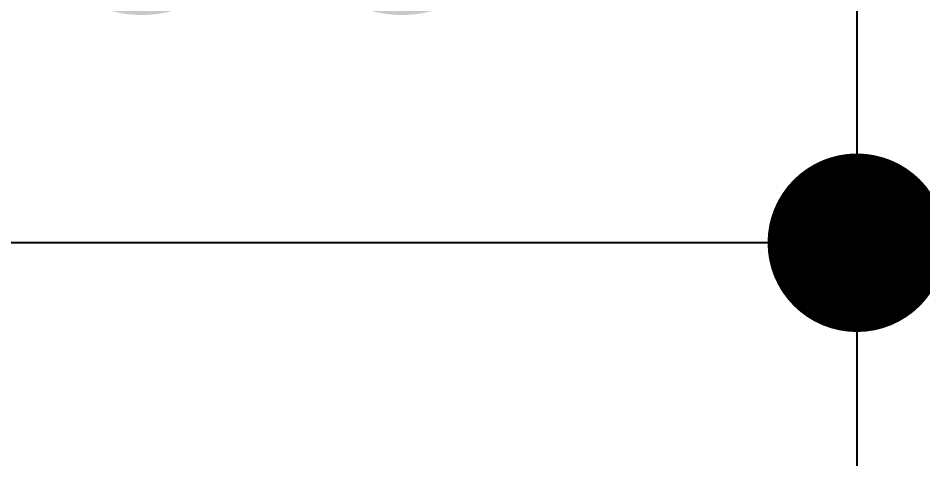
# Model space of a CAD drawing. Header units: millimetres. Extents: x 0 to 400063, y 963 to 238763.
# Drawn here: x 96263.1 to 96516.4, y 119010.4 to 119135.8 of the extents above; entities that cross this region are included whole.
import ezdxf

# ---------------------------------------------------------------- set-up
doc = ezdxf.new("R2010")
doc.units = ezdxf.units.MM
doc.header["$LTSCALE"] = 40
doc.header["$PDMODE"] = 34
doc.layers.get('Defpoints').update_dxf_attribs({"color": 249})
doc.layers.add('DIM', color=8, linetype='Continuous')
doc.styles.add('울릉도 L', font='HYWULM.TTF')
doc.dimstyles.new('황금손50', dxfattribs={"dimscale": 50, "dimtxt": 3, "dimasz": 1, "dimexe": 1.25, "dimexo": 2, "dimgap": 1.25, "dimtad": 1, "dimdec": 0, "dimzin": 9, "dimtxsty": '울릉도 L', "dimblk": 'DOT', "dimcen": 2.5, "dimclrd": 1, "dimclre": 1, "dimadec": 0, "dimazin": 0, "dimtfac": 1, "dimtdec": 0, "dimtix": 1, "dimtmove": 0, "dimatfit": 2, "dimldrblk": 'DOT', "dimfxl": 0, "dimarcsym": 0})

# ---------------------------------------------------------------- blocks, each defined once
blk = doc.blocks.new('_Dot')
at = {"color": 0, "lineweight": -2}
blk.add_line((-0.5, 0), (-1, 0), dxfattribs=at)
at = {"color": 0, "const_width": 0.5}
blk.add_lwpolyline([(-0.25, 0, 1), (0.25, 0, 1)], format="xyb", close=True, dxfattribs=at)
blk = doc.blocks.new('*D229')
at = {"layer": 'Defpoints', "color": 0}
for p in [(96097.92, 119376.7), (96497.92, 119376.7), (96097.92, 119072.88)]:
    blk.add_point(p, dxfattribs=at)
at = {"layer": 'DIM', "color": 1, "lineweight": -2}
for p, q in [((96097.92, 119276.7), (96097.92, 119010.38)), ((96497.92, 119276.7), (96497.92, 119010.38)), ((96447.92, 119072.88), (96147.92, 119072.88))]:
    blk.add_line(p, q, dxfattribs=at)
at = {"layer": 'DIM', "color": 1, "lineweight": -2, "xscale": 50, "yscale": 50, "zscale": 50, "rotation": 180}
blk.add_blockref('_Dot', (96097.92, 119072.88), dxfattribs=at)
at = {"layer": 'DIM', "color": 1, "lineweight": -2, "xscale": 50, "yscale": 50, "zscale": 50}
blk.add_blockref('_Dot', (96497.92, 119072.88), dxfattribs=at)
at = {"layer": 'DIM', "color": 0, "insert": (96297.92, 119187.38), "char_height": 100, "attachment_point": 5, "style": '울릉도 L'}
blk.add_mtext('400', dxfattribs=at)

msp = doc.modelspace()

# ---------------------------------------------------------------- dimensions: what is measured, and where the dimension line sits
at = {"layer": 'DIM'}
dim = msp.add_linear_dim(base=(96097.92, 119072.88), p1=(96497.92, 119376.7), p2=(96097.92, 119376.7), dimstyle='황금손50', override={"dimtxt": 2}, dxfattribs=at)
dim.commit()
dim.dimension.update_dxf_attribs({"geometry": '*D229', "text_midpoint": (96297.92, 119187.38)})

doc.saveas('drawing.dxf')
